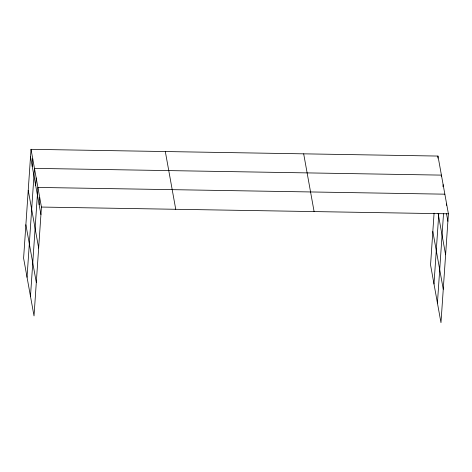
<?xml version="1.0" encoding="UTF-8"?>
<svg xmlns="http://www.w3.org/2000/svg" width="472" height="472" viewBox="0 0 472 472"><rect width="100%" height="100%" fill="white"/><g stroke="black" fill="none" stroke-linecap="round" stroke-linejoin="round"><path stroke-width="0.71" d="M31.022 149.317L23.6 258.196L34.025 315.939L41.447 207.06L31.022 149.317L437.975 156.061L448.4 213.804L440.978 322.683L430.552 264.94L434.081 213.167M32.232 166.38L32.745 158.846M27.04 277.253L34.462 168.374L441.414 175.118L441.32 176.487M35.671 185.431L36.185 177.903M30.479 296.304L37.902 187.431L444.854 194.175M39.164 204.777L39.677 197.249M437.833 158.114L437.975 156.061M433.992 283.991L438.771 213.91M442.996 186.7L443.137 184.646M437.432 303.048L443.55 213.332M446.536 205.355L446.63 203.987M41.447 207.06L448.4 213.804M446.494 213.621L447.887 221.333M438.128 213.368L445.609 254.78M432.83 231.492L443.255 289.236M303.679 153.837L314.104 211.58M165.318 151.547L175.743 209.291M30.509 156.852L40.934 214.595M28.232 190.293L38.657 248.036M25.877 224.749L36.309 282.492"/></g></svg>
